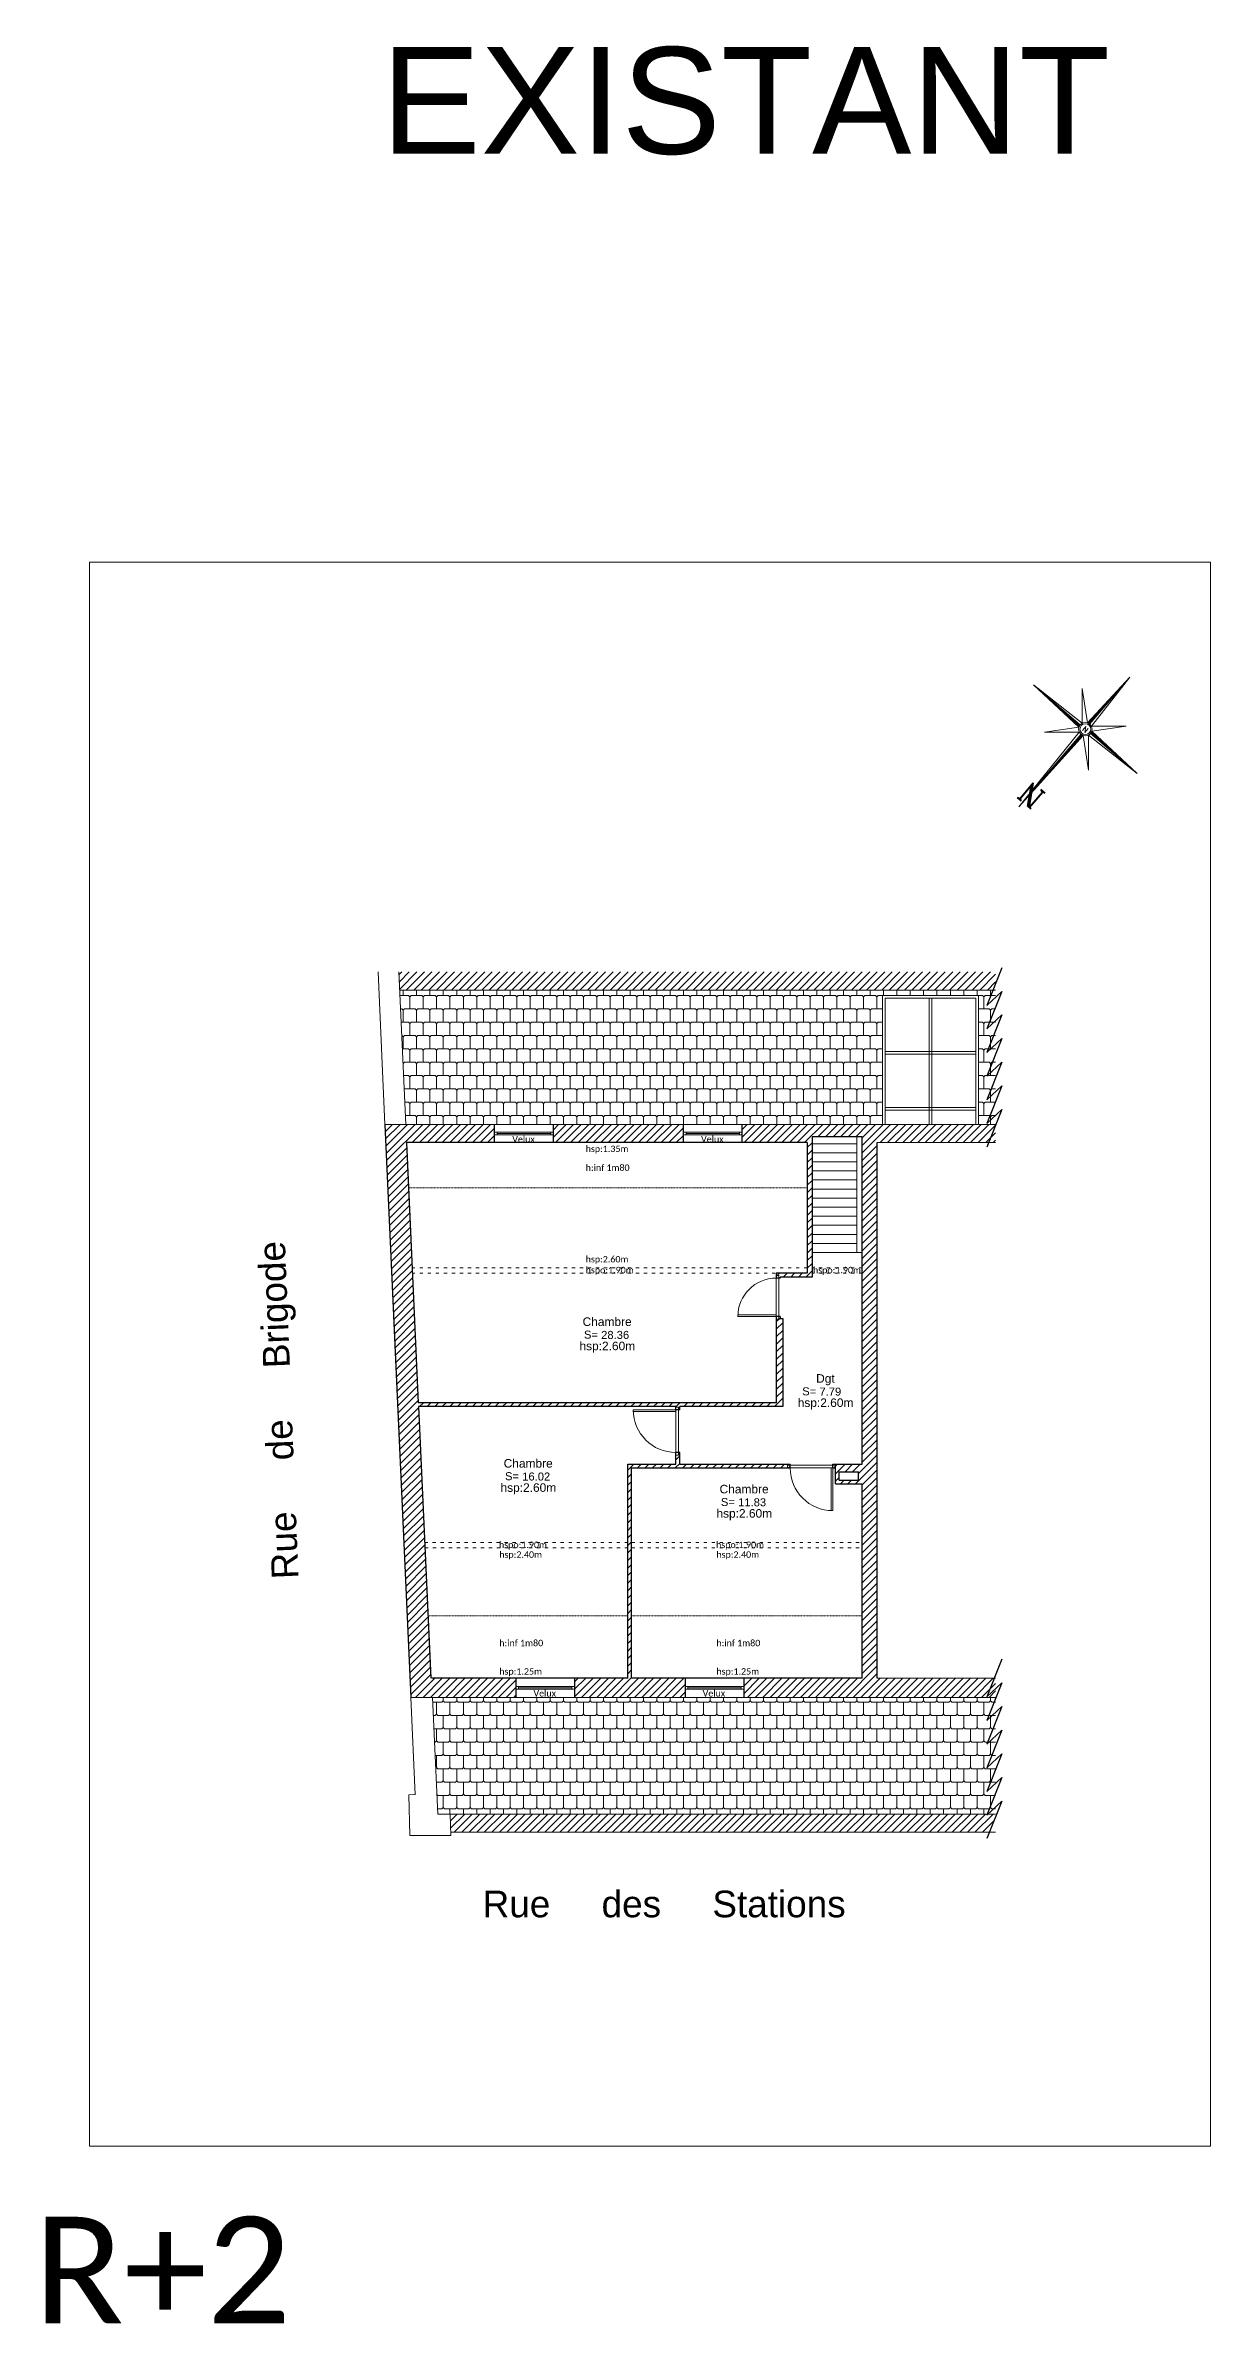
# Model space of a CAD drawing. Header units: millimetres. Extents: x -14819 to 43195, y -10328 to 20814.
# Drawn here: x -77 to 2106, y 12738 to 17008 of the extents above; entities that cross this region are included whole.
import ezdxf
from ezdxf.enums import TextEntityAlignment as Align

# ---------------------------------------------------------------- set-up
doc = ezdxf.new("R2010")
doc.units = ezdxf.units.MM
for name, pattern in [('ACAD_ISO03W100', [30, 12, -18]), ('Chemin', [0.5, 0.3, -0.2]), ('Cotation', [0.2, 0.1, -0.1])]:
    doc.linetypes.add(name, pattern=pattern)
doc.layers.add('10 - Hachures', color=7, linetype='Continuous', lineweight=18, true_color=0x646464)
for name, color, linetype, lineweight in [('59 - TxT', 120, 'Continuous', 0), ('_cadre100', 7, 'Continuous', 15), ('_cadre200', 7, 'Continuous', 15), ('_Texte', 7, 'Continuous', 15), ('Escalier', 8, 'Continuous', 18), ('Etiq_Affectation', 7, 'Continuous', 0), ('Etiq_Num_appart', 7, 'Continuous', 0), ('Etiq_Surface', 7, 'Continuous', 0), ('Etiq_Typologie', 7, 'Continuous', 0), ('Etiquette', 7, 'Continuous', 13), ('hauteur inf1.8m', 11, 'Continuous', 0), ('Menuiserie', 250, 'Continuous', 9), ('Menuiserie_cps', 7, 'Continuous', 15), ('MR_topo', 7, 'Continuous', 5), ('Mur_coupe', 7, 'Continuous', 25), ('Mur_projeté', 8, 'ACAD_ISO03W100', 18), ('Mur_vu', 8, 'Continuous', 18)]:
    doc.layers.add(name, color=color, linetype=linetype, lineweight=lineweight)
for name, color, linetype, lineweight, plot in [('Etiq_Adresse', 7, 'Continuous', 0, False), ('Etiq_Mesure_ou_non', 7, 'Continuous', 0, False), ('Menuiserie_seuil', 8, 'Continuous', 9, False)]:
    doc.layers.add(name, color=color, linetype=linetype, lineweight=lineweight, plot=plot)
doc.styles.add('Arial 1.0', font='arial.ttf', dxfattribs={"width": 0.99, "height": 0.2})
doc.styles.add('Legend', font='calibri.ttf')
doc.styles.add('ROMAND', font='romand', dxfattribs={"height": 6})
doc.styles.add('ROMANT', font='romant', dxfattribs={"width": 1.5, "oblique": 13.5, "height": 2})
doc.styles.get("Standard").update_dxf_attribs({"font": 'arial.ttf'})
pattern_1 = [(45, (-30368.971, 16202.612), (-7.0710678, 7.0710678), [])]

# ---------------------------------------------------------------- blocks, each defined once
blk = doc.blocks.new('*X1')
at = {"color": 0}
for p, q in [((5.658, 3.059), (5.659, 3.061)), ((5.659, 3.042), (5.676, 3.06)), ((5.66, 3.026), (5.693, 3.059)), ((5.661, 3.009), (5.71, 3.059)), ((5.669, 3), (5.727, 3.058)), ((5.687, 3), (5.744, 3.057)), ((5.705, 3), (5.761, 3.056)), ((5.722, 3), (5.778, 3.056)), ((5.74, 3), (5.795, 3.055)), ((5.758, 3), (5.812, 3.054)), ((5.775, 3), (5.829, 3.054)), ((5.793, 3), (5.846, 3.053)), ((5.811, 3), (5.863, 3.052)), ((5.828, 3), (5.88, 3.051)), ((5.846, 3), (5.897, 3.051)), ((5.864, 3), (5.914, 3.05)), ((5.881, 3), (5.931, 3.049)), ((5.899, 3), (5.948, 3.049)), ((5.917, 3), (5.965, 3.048)), ((5.934, 3), (5.982, 3.047)), ((5.952, 3), (5.999, 3.046)), ((5.97, 3), (6.016, 3.046)), ((5.988, 3), (6.033, 3.045)), ((6.005, 3), (6.049, 3.044)), ((6.023, 3), (6.066, 3.044)), ((6.041, 3), (6.083, 3.043)), ((6.058, 3), (6.1, 3.042)), ((6.076, 3), (6.117, 3.041)), ((6.094, 3), (6.134, 3.041)), ((6.111, 3), (6.151, 3.04)), ((6.129, 3), (6.168, 3.039)), ((6.147, 3), (6.185, 3.039)), ((6.164, 3), (6.202, 3.038)), ((6.182, 3), (6.219, 3.037)), ((6.2, 3), (6.236, 3.036)), ((6.217, 3), (6.253, 3.036)), ((6.235, 3), (6.27, 3.035)), ((6.253, 3), (6.287, 3.034)), ((6.27, 3), (6.304, 3.034)), ((6.288, 3), (6.321, 3.033)), ((6.306, 3), (6.338, 3.032)), ((6.323, 3), (6.355, 3.031)), ((6.341, 3), (6.372, 3.031)), ((6.359, 3), (6.389, 3.03)), ((6.376, 3), (6.406, 3.029)), ((6.394, 3), (6.423, 3.029)), ((6.412, 3), (6.44, 3.028)), ((6.429, 3), (6.457, 3.027)), ((6.447, 3), (6.474, 3.026)), ((6.465, 3), (6.491, 3.026)), ((6.483, 3), (6.507, 3.025)), ((6.5, 3), (6.524, 3.024)), ((6.518, 3), (6.541, 3.024)), ((6.536, 3), (6.558, 3.023)), ((6.553, 3), (6.575, 3.022)), ((6.571, 3), (6.592, 3.021)), ((6.589, 3), (6.609, 3.021)), ((6.606, 3), (6.626, 3.02)), ((6.624, 3), (6.643, 3.019)), ((6.642, 3), (6.66, 3.019)), ((6.659, 3), (6.677, 3.018)), ((6.677, 3), (6.694, 3.017)), ((6.695, 3), (6.711, 3.016)), ((6.712, 3), (6.728, 3.016)), ((6.73, 3), (6.745, 3.015)), ((6.748, 3), (6.762, 3.014)), ((6.765, 3), (6.779, 3.014)), ((6.783, 3), (6.796, 3.013)), ((6.801, 3), (6.813, 3.012)), ((6.818, 3), (6.83, 3.011)), ((6.836, 3), (6.847, 3.011)), ((6.854, 3), (6.864, 3.01)), ((6.871, 3), (6.881, 3.009)), ((6.889, 3), (6.898, 3.009)), ((6.907, 3), (6.915, 3.008)), ((6.924, 3), (6.932, 3.007)), ((6.942, 3), (6.949, 3.006)), ((6.96, 3), (6.965, 3.006)), ((6.977, 3), (6.982, 3.005)), ((6.995, 3), (6.999, 3.004)), ((7.013, 3), (7.016, 3.004)), ((7.031, 3), (7.033, 3.003)), ((7.048, 3), (7.05, 3.002)), ((7.066, 3), (7.067, 3.001)), ((7.084, 3), (7.084, 3.001))]:
    blk.add_line(p, q, dxfattribs=at)
blk = doc.blocks.new('*X2')
at = {"color": 0}
for p, q in [((5.5, 2.795), (5.555, 2.85)), ((5.5, 2.813), (5.536, 2.849)), ((5.5, 2.831), (5.516, 2.847)), ((5.5, 2.778), (5.561, 2.838)), ((5.5, 2.76), (5.56, 2.82)), ((5.5, 2.742), (5.559, 2.801)), ((5.5, 2.725), (5.558, 2.783)), ((5.5, 2.707), (5.558, 2.764)), ((5.5, 2.689), (5.557, 2.746)), ((5.5, 2.672), (5.556, 2.728)), ((5.5, 2.654), (5.555, 2.709)), ((5.5, 2.636), (5.554, 2.691)), ((5.5, 2.619), (5.554, 2.672)), ((5.5, 2.601), (5.553, 2.654)), ((5.5, 2.583), (5.552, 2.635)), ((5.5, 2.566), (5.551, 2.617)), ((5.5, 2.548), (5.551, 2.598)), ((5.5, 2.53), (5.55, 2.58)), ((5.5, 2.512), (5.549, 2.561)), ((5.5, 2.495), (5.548, 2.543)), ((5.5, 2.477), (5.547, 2.525)), ((5.5, 2.459), (5.547, 2.506)), ((5.5, 2.442), (5.546, 2.488)), ((5.5, 2.424), (5.545, 2.469)), ((5.5, 2.406), (5.544, 2.451)), ((5.5, 2.389), (5.544, 2.432)), ((5.5, 2.371), (5.543, 2.414)), ((5.5, 2.353), (5.542, 2.395)), ((5.5, 2.336), (5.541, 2.377)), ((5.5, 2.318), (5.54, 2.358)), ((5.5, 2.3), (5.54, 2.34)), ((5.5, 2.283), (5.539, 2.321)), ((5.5, 2.265), (5.538, 2.303)), ((5.5, 2.247), (5.537, 2.285)), ((5.5, 2.23), (5.537, 2.266)), ((5.5, 2.212), (5.536, 2.248)), ((5.5, 2.194), (5.535, 2.229)), ((5.5, 2.177), (5.534, 2.211)), ((5.5, 2.159), (5.533, 2.192)), ((5.5, 2.141), (5.533, 2.174)), ((5.5, 2.124), (5.532, 2.155)), ((5.5, 2.106), (5.531, 2.137)), ((5.5, 2.088), (5.53, 2.118)), ((5.5, 2.071), (5.53, 2.1)), ((5.5, 2.053), (5.529, 2.082)), ((5.5, 2.035), (5.528, 2.063)), ((5.5, 2.017), (5.527, 2.045)), ((5.5, 2), (5.526, 2.026)), ((5.5, 1.982), (5.526, 2.008)), ((5.5, 1.964), (5.525, 1.989)), ((5.5, 1.947), (5.524, 1.971)), ((5.5, 1.929), (5.523, 1.952)), ((5.5, 1.911), (5.523, 1.934)), ((5.5, 1.894), (5.522, 1.915)), ((5.5, 1.876), (5.521, 1.897)), ((5.5, 1.858), (5.52, 1.879)), ((5.5, 1.841), (5.519, 1.86)), ((5.5, 1.823), (5.519, 1.842)), ((5.5, 1.805), (5.518, 1.823)), ((5.5, 1.788), (5.517, 1.805)), ((5.5, 1.77), (5.516, 1.786)), ((5.5, 1.752), (5.516, 1.768)), ((5.5, 1.735), (5.515, 1.749)), ((5.5, 1.717), (5.514, 1.731)), ((5.5, 1.699), (5.513, 1.712)), ((5.5, 1.682), (5.512, 1.694)), ((5.5, 1.664), (5.512, 1.676)), ((5.5, 1.646), (5.511, 1.657)), ((5.5, 1.629), (5.51, 1.639)), ((5.5, 1.611), (5.509, 1.62)), ((5.5, 1.593), (5.509, 1.602)), ((5.5, 1.576), (5.508, 1.583)), ((5.5, 1.558), (5.507, 1.565)), ((5.5, 1.54), (5.506, 1.546)), ((5.5, 1.523), (5.505, 1.528)), ((5.5, 1.505), (5.505, 1.509)), ((5.5, 1.487), (5.504, 1.491)), ((5.5, 1.469), (5.503, 1.473)), ((5.5, 1.452), (5.502, 1.454)), ((5.5, 1.434), (5.502, 1.436)), ((5.5, 1.416), (5.501, 1.417))]:
    blk.add_line(p, q, dxfattribs=at)
blk = doc.blocks.new('*X3')
at = {"color": 0}
for p, q in [((3.901, 3), (3.902, 3)), ((3.918, 2.999), (3.919, 3)), ((3.935, 2.999), (3.937, 3)), ((3.952, 2.998), (3.955, 3)), ((3.969, 2.997), (3.972, 3)), ((3.986, 2.996), (3.99, 3)), ((4.003, 2.996), (4.008, 3)), ((4.02, 2.995), (4.025, 3)), ((4.037, 2.994), (4.043, 3)), ((4.054, 2.994), (4.061, 3)), ((4.071, 2.993), (4.078, 3)), ((4.088, 2.992), (4.096, 3)), ((4.105, 2.991), (4.114, 3)), ((4.122, 2.991), (4.131, 3)), ((4.139, 2.99), (4.149, 3)), ((4.156, 2.989), (4.167, 3)), ((4.173, 2.988), (4.184, 3)), ((4.19, 2.988), (4.202, 3)), ((4.207, 2.987), (4.22, 3)), ((4.224, 2.986), (4.237, 3)), ((4.241, 2.986), (4.255, 3)), ((4.258, 2.985), (4.273, 3)), ((4.275, 2.984), (4.29, 3)), ((4.292, 2.983), (4.308, 3)), ((4.309, 2.983), (4.326, 3)), ((4.326, 2.982), (4.344, 3)), ((4.343, 2.981), (4.361, 3)), ((4.359, 2.981), (4.379, 3)), ((4.376, 2.98), (4.397, 3)), ((4.393, 2.979), (4.414, 3)), ((4.41, 2.978), (4.432, 3)), ((4.427, 2.978), (4.45, 3)), ((4.444, 2.977), (4.467, 3)), ((4.461, 2.976), (4.485, 3)), ((4.478, 2.976), (4.503, 3)), ((4.495, 2.975), (4.52, 3)), ((4.512, 2.974), (4.538, 3)), ((4.529, 2.973), (4.556, 3)), ((4.546, 2.973), (4.573, 3)), ((4.563, 2.972), (4.591, 3)), ((4.58, 2.971), (4.609, 3)), ((4.597, 2.971), (4.626, 3)), ((4.614, 2.97), (4.644, 3)), ((4.631, 2.969), (4.662, 3)), ((4.648, 2.968), (4.679, 3)), ((4.665, 2.968), (4.697, 3)), ((4.682, 2.967), (4.715, 3)), ((4.699, 2.966), (4.732, 3)), ((4.716, 2.966), (4.75, 3)), ((4.733, 2.965), (4.768, 3)), ((4.75, 2.964), (4.785, 3)), ((4.767, 2.963), (4.803, 3)), ((4.784, 2.963), (4.821, 3)), ((4.801, 2.962), (4.838, 3)), ((4.817, 2.961), (4.856, 3)), ((4.834, 2.961), (4.874, 3)), ((4.851, 2.96), (4.892, 3)), ((4.868, 2.959), (4.909, 3)), ((4.885, 2.958), (4.927, 3)), ((4.902, 2.958), (4.945, 3)), ((4.919, 2.957), (4.962, 3)), ((4.936, 2.956), (4.98, 3)), ((4.953, 2.956), (4.998, 3)), ((4.97, 2.955), (5.015, 3)), ((4.987, 2.954), (5.033, 3)), ((5.004, 2.953), (5.051, 3)), ((5.021, 2.953), (5.068, 3)), ((5.038, 2.952), (5.086, 3)), ((5.055, 2.951), (5.104, 3)), ((5.072, 2.951), (5.121, 3)), ((5.089, 2.95), (5.139, 3)), ((5.106, 2.949), (5.157, 3)), ((5.123, 2.948), (5.174, 3)), ((5.14, 2.948), (5.192, 3)), ((5.157, 2.947), (5.21, 3)), ((5.174, 2.946), (5.227, 3)), ((5.191, 2.946), (5.245, 3)), ((5.208, 2.945), (5.263, 3)), ((5.225, 2.944), (5.28, 3)), ((5.242, 2.943), (5.298, 3)), ((5.259, 2.943), (5.316, 3)), ((5.275, 2.942), (5.333, 3)), ((5.292, 2.941), (5.343, 2.992)), ((5.309, 2.941), (5.344, 2.975)), ((5.326, 2.94), (5.345, 2.958)), ((5.343, 2.939), (5.346, 2.941))]:
    blk.add_line(p, q, dxfattribs=at)
blk = doc.blocks.new('*X4')
at = {"color": 0}
for p, q in [((5.498, 5.339), (5.5, 5.341)), ((5.499, 5.376), (5.5, 5.376)), ((5.499, 5.357), (5.5, 5.359)), ((5.5, 5.394), (5.5, 5.394)), ((5.484, 4.812), (5.5, 4.828)), ((5.484, 4.794), (5.5, 4.811)), ((5.485, 4.849), (5.5, 4.864)), ((5.485, 4.83), (5.5, 4.846)), ((5.486, 4.903), (5.5, 4.917)), ((5.486, 4.885), (5.5, 4.899)), ((5.486, 4.867), (5.5, 4.881)), ((5.487, 4.939), (5.5, 4.952)), ((5.487, 4.921), (5.5, 4.934)), ((5.488, 4.976), (5.5, 4.987)), ((5.488, 4.958), (5.5, 4.97)), ((5.489, 5.012), (5.5, 5.023)), ((5.489, 4.994), (5.5, 5.005)), ((5.49, 5.049), (5.5, 5.058)), ((5.49, 5.03), (5.5, 5.04)), ((5.491, 5.085), (5.5, 5.093)), ((5.491, 5.067), (5.5, 5.076)), ((5.492, 5.121), (5.5, 5.129)), ((5.492, 5.103), (5.5, 5.111)), ((5.493, 5.158), (5.5, 5.164)), ((5.493, 5.139), (5.5, 5.146)), ((5.494, 5.194), (5.5, 5.199)), ((5.494, 5.176), (5.5, 5.182)), ((5.495, 5.23), (5.5, 5.235)), ((5.495, 5.212), (5.5, 5.217)), ((5.496, 5.267), (5.5, 5.27)), ((5.496, 5.248), (5.5, 5.253)), ((5.497, 5.303), (5.5, 5.306)), ((5.497, 5.285), (5.5, 5.288)), ((5.498, 5.321), (5.5, 5.323)), ((5.469, 4.267), (5.5, 4.298)), ((5.469, 4.249), (5.5, 4.28)), ((5.47, 4.303), (5.5, 4.333)), ((5.47, 4.285), (5.5, 4.316)), ((5.471, 4.34), (5.5, 4.369)), ((5.471, 4.322), (5.5, 4.351)), ((5.472, 4.376), (5.5, 4.404)), ((5.472, 4.358), (5.5, 4.386)), ((5.473, 4.413), (5.5, 4.439)), ((5.473, 4.394), (5.5, 4.422)), ((5.474, 4.449), (5.5, 4.475)), ((5.474, 4.431), (5.5, 4.457)), ((5.475, 4.485), (5.5, 4.51)), ((5.475, 4.467), (5.5, 4.492)), ((5.476, 4.522), (5.5, 4.545)), ((5.476, 4.503), (5.5, 4.528)), ((5.477, 4.558), (5.5, 4.581)), ((5.477, 4.54), (5.5, 4.563)), ((5.478, 4.594), (5.5, 4.616)), ((5.478, 4.576), (5.5, 4.598)), ((5.479, 4.631), (5.5, 4.651)), ((5.479, 4.612), (5.5, 4.634)), ((5.48, 4.667), (5.5, 4.687)), ((5.48, 4.649), (5.5, 4.669)), ((5.481, 4.703), (5.5, 4.722)), ((5.481, 4.685), (5.5, 4.705)), ((5.482, 4.74), (5.5, 4.758)), ((5.482, 4.721), (5.5, 4.74)), ((5.483, 4.776), (5.5, 4.793)), ((5.483, 4.758), (5.5, 4.775)), ((5.454, 3.722), (5.5, 3.768)), ((5.454, 3.704), (5.5, 3.75)), ((5.455, 3.758), (5.5, 3.803)), ((5.455, 3.74), (5.5, 3.785)), ((5.456, 3.795), (5.5, 3.838)), ((5.456, 3.777), (5.5, 3.821)), ((5.457, 3.831), (5.5, 3.874)), ((5.457, 3.813), (5.5, 3.856)), ((5.458, 3.867), (5.5, 3.909)), ((5.458, 3.849), (5.5, 3.891)), ((5.459, 3.904), (5.5, 3.944)), ((5.459, 3.886), (5.5, 3.927)), ((5.46, 3.94), (5.5, 3.98)), ((5.46, 3.922), (5.5, 3.962)), ((5.461, 3.976), (5.5, 4.015)), ((5.461, 3.958), (5.5, 3.997)), ((5.462, 4.013), (5.5, 4.05)), ((5.462, 3.995), (5.5, 4.033)), ((5.463, 4.049), (5.5, 4.086)), ((5.463, 4.031), (5.5, 4.068)), ((5.464, 4.085), (5.5, 4.121)), ((5.464, 4.067), (5.5, 4.103)), ((5.465, 4.122), (5.5, 4.156)), ((5.465, 4.104), (5.5, 4.139)), ((5.466, 4.158), (5.5, 4.192)), ((5.466, 4.14), (5.5, 4.174)), ((5.467, 4.194), (5.5, 4.227)), ((5.467, 4.176), (5.5, 4.21)), ((5.468, 4.231), (5.5, 4.263)), ((5.468, 4.213), (5.5, 4.245)), ((5.439, 3.159), (5.5, 3.22)), ((5.44, 3.195), (5.5, 3.255)), ((5.44, 3.177), (5.5, 3.237)), ((5.441, 3.231), (5.5, 3.29)), ((5.441, 3.213), (5.5, 3.273)), ((5.442, 3.268), (5.5, 3.326)), ((5.442, 3.25), (5.5, 3.308)), ((5.443, 3.304), (5.5, 3.361)), ((5.443, 3.286), (5.5, 3.343)), ((5.444, 3.34), (5.5, 3.396)), ((5.444, 3.322), (5.5, 3.379)), ((5.445, 3.377), (5.5, 3.432)), ((5.445, 3.359), (5.5, 3.414)), ((5.446, 3.413), (5.5, 3.467)), ((5.446, 3.395), (5.5, 3.449)), ((5.447, 3.468), (5.5, 3.52)), ((5.447, 3.449), (5.5, 3.502)), ((5.447, 3.431), (5.5, 3.485)), ((5.448, 3.504), (5.5, 3.555)), ((5.448, 3.486), (5.5, 3.538)), ((5.449, 3.54), (5.5, 3.591)), ((5.449, 3.522), (5.5, 3.573)), ((5.45, 3.577), (5.5, 3.626)), ((5.45, 3.558), (5.5, 3.608)), ((5.451, 3.613), (5.5, 3.662)), ((5.451, 3.595), (5.5, 3.644)), ((5.452, 3.649), (5.5, 3.697)), ((5.452, 3.631), (5.5, 3.679)), ((5.453, 3.686), (5.5, 3.732)), ((5.453, 3.667), (5.5, 3.715)), ((5.458, 3.16), (5.5, 3.202)), ((5.476, 3.16), (5.5, 3.184)), ((5.494, 3.16), (5.5, 3.167))]:
    blk.add_line(p, q, dxfattribs=at)
blk = doc.blocks.new('ROSEVENT')
for p, q in [((-0.078, 0.142), (-0.017, 2.394)), ((-0.017, 0.154), (-0.017, 2.394)), ((-0.017, 2.394), (0.044, 0.142)), ((-0.696, 0.673), (-0.078, 0.142)), ((-0.165, 0.056), (-0.696, 0.673)), ((0.044, 0.142), (0.662, 0.673)), ((0.662, 0.673), (0.131, 0.056)), ((-1.617, -0.006), (-0.165, 0.056)), ((-0.077, 0.155), (-0.014, 0.155)), ((0.131, 0.056), (1.583, -0.006)), ((0.144, -0.003), (0.141, 0.057)), ((-0.177, -0.006), (-1.617, -0.006)), ((-0.165, -0.067), (-1.617, -0.006)), ((-0.696, -0.684), (-0.165, -0.067)), ((-0.078, -0.153), (-0.696, -0.684)), ((-0.175, -0.003), (-0.171, -0.066)), ((-0.017, -1.606), (-0.078, -0.153)), ((0.044, -0.153), (-0.017, -1.606)), ((-0.017, -0.16), (0.049, -0.154)), ((-0.017, -0.166), (-0.017, -1.606)), ((0.662, -0.684), (0.044, -0.153)), ((1.583, -0.006), (0.131, -0.067)), ((0.131, -0.067), (0.662, -0.684)), ((0.143, -0.006), (1.583, -0.006))]:
    blk.add_line(p, q)
for radius in [0.159, 0.127]:
    blk.add_circle((-0.017, -0.006), radius)
for name in ['*X4', '*X1', '*X3', '*X2']:
    blk.add_blockref(name, (-5.517, -3.006))
for height, style, p in [(0.5, 'ROMANT', (-0.317, 1.744)), (0.122, 'ROMAND', (-0.08, -0.061))]:
    blk.add_text('N', height=height, dxfattribs=dict(style=style)).set_placement(p)
blk = doc.blocks.new('FLNORD')
at = {"xscale": 4, "yscale": 4, "zscale": 4, "rotation": 359.9999991217657}
blk.add_blockref('ROSEVENT', (-0.93, -0.17), dxfattribs=at)
blk = doc.blocks.new('Etiquette_Copro')
at = {"layer": 'Etiq_Adresse'}
blk.add_attdef('ADRESSE', text='', height=0.16, rotation=0.0292, dxfattribs=at).set_placement((0.047, -0.725), align=Align.CENTER)
at = {"layer": 'Etiq_Affectation'}
blk.add_attdef('AFFECTATION', text='', height=0.16, rotation=0.0292, dxfattribs=at).set_placement((0.044, -0.07), align=Align.CENTER)
at = {"layer": 'Etiq_Mesure_ou_non'}
blk.add_attdef('MESURE', text='', height=0.16, rotation=0.0292, dxfattribs=at).set_placement((0.043, 0.616), align=Align.CENTER)
at = {"layer": 'Etiq_Num_appart'}
blk.add_attdef('NUMERO_APPARTEMENT', text='', height=0.16, rotation=0.0292, dxfattribs=at).set_placement((0.047, -0.525), align=Align.CENTER)
at = {"layer": 'Etiq_Surface'}
blk.add_text('S=', height=0.15, rotation=0.0292, dxfattribs=at).set_placement((-0.391, -0.307))
blk.add_attdef('SURFACE', text='', height=0.15, rotation=0.0292, dxfattribs=at).set_placement((-0.068, -0.358), align=Align.BOTTOM_LEFT)
at = {"layer": 'Etiq_Typologie'}
blk.add_attdef('TYPOLOGIE', text='', height=0.16, rotation=0.0292, dxfattribs=at).set_placement((0.047, -0.925), align=Align.CENTER)
blk = doc.blocks.new('Fenetre_110')
blk.add_lwpolyline([(0.05, 0.05), (0.05, 0), (0, 0), (0, 0.05), (1.1, 0.05), (1.1, 0), (1.05, 0), (1.05, 0.05), (1.05, 0.025), (0.05, 0.025), (0.05, 0), (1.05, 0)])
blk = doc.blocks.new('Porte_Simple_Droite_80')
at = {"layer": 'Menuiserie_cps', "color": 1, "lineweight": 9}
for points in [[(0, 0), (0, 0.8)], [(0.03, 0.8), (0.03, 0), (0, 0)]]:
    blk.add_lwpolyline(points, dxfattribs=at)
at = {"layer": 'Menuiserie_cps', "lineweight": 9}
blk.add_arc((0, 0), 0.8, 0, 90, dxfattribs=at)
at = {"layer": 'Menuiserie_seuil'}
blk.add_lwpolyline([(-0.05, 0), (0.85, 0), (0.85, -0.05), (-0.05, -0.05)], close=True, dxfattribs=at)
blk = doc.blocks.new('Porte_Simple_Droite_72')
at = {"layer": 'Menuiserie_cps', "color": 1, "lineweight": 9}
for points in [[(0, 0), (0, 0.72)], [(0.03, 0.72), (0.03, 0), (0, 0)]]:
    blk.add_lwpolyline(points, dxfattribs=at)
at = {"layer": 'Menuiserie_cps', "lineweight": 9}
blk.add_arc((0, 0), 0.72, 0, 90, dxfattribs=at)
at = {"layer": 'Menuiserie_seuil'}
blk.add_lwpolyline([(-0.05, 0), (0.77, 0), (0.77, -0.05), (-0.05, -0.05)], close=True, dxfattribs=at)

msp = doc.modelspace()

# ---------------------------------------------------------------- hatches: boundary and pattern name
at = {"layer": '10 - Hachures'}
h = msp.add_hatch(dxfattribs=at)
h.set_pattern_fill('_USER', color=256, scale=10, angle=45, pattern_type=0)
h.set_pattern_definition(pattern_1)
h.paths.add_polyline_path([(1703.44, 15271.68), (585.3, 15271.68), (586.83, 15237.68), (1698.31, 15237.68), (1703.44, 15250.59)])
h = msp.add_hatch(dxfattribs=at)
h.set_pattern_fill('G_TUILE_3', color=256, scale=50, angle=180)
h.set_pattern_definition([(180, (-30383.97, 16202.612), (-12.5, -25), [20, -5, 20, -5]), (270, (-30381.471, 16200.112), (12.5, -25), [22.5, -27.5]), (225, (-30378.971, 16202.6115), (-12.5, -25), [3.535534, -67.175144]), (315, (-30383.971, 16202.6115), (12.5, -25), [3.535534, -67.175144])])
h.paths.add_polyline_path([(1491.44, 15227.68), (1671.44, 15227.68), (1671.44, 14985.68), (1703.44, 14985.68), (1703.44, 15237.68), (586.83, 15237.68), (598.16, 14985.76), (1491.44, 14985.68)])
h = msp.add_hatch(dxfattribs=at)
h.set_pattern_fill('_USER', color=256, scale=10, angle=45, pattern_type=0)
h.set_pattern_definition(pattern_1)
h.paths.add_polyline_path([(1410.44, 14334.68), (1446.44, 14334.68), (1446.44, 14318.68), (1410.44, 14318.68)], flags=16)
h.paths.add_polyline_path([(1118.44, 14985.68), (874.69, 14985.68), (874.69, 14951.68), (1118.44, 14951.68)], flags=0)
h.paths.add_polyline_path([(1121.44, 13947.68), (1021.44, 13947.68), (1021.44, 14341.68), (1318.44, 14341.68), (1318.44, 14348.68), (1111.44, 14348.68), (1111.44, 14370.68), (1104.44, 14370.68), (1104.44, 14348.68), (1014.44, 14348.68), (1014.44, 13947.68), (914.44, 13947.68), (914.44, 13911.68), (1121.44, 13911.68)], flags=0)
h.paths.add_polyline_path([(1228.44, 14985.68), (764.69, 14985.68), (764.69, 14951.68), (599.69, 14951.68), (621.63, 14463.68), (1292.44, 14463.68), (1292.44, 14625.68), (1299.44, 14625.68), (1299.44, 14621.68), (1304.44, 14621.68), (1304.44, 14456.68), (1111.44, 14456.68), (1111.44, 14450.68), (1104.44, 14450.68), (1104.44, 14456.68), (621.95, 14456.68), (644.84, 13947.68), (804.44, 13947.68), (804.44, 13911.68), (648.46, 13911.68), (658.31, 13692.68), (1453.44, 13692.68), (1453.44, 13911.68), (1231.44, 13911.68), (1231.44, 13947.68), (1453.44, 13947.68), (1453.44, 14311.68), (1403.44, 14311.68), (1403.44, 14341.68), (1398.44, 14341.68), (1398.44, 14348.68), (1453.44, 14348.68), (1453.44, 14962.68), (1359.44, 14962.68), (1359.44, 14699.68), (1299.44, 14699.68), (1299.44, 14697.68), (1292.44, 14697.68), (1292.44, 14706.68), (1350.44, 14706.68), (1350.44, 14951.68), (1228.44, 14951.68)])
h.paths.add_polyline_path([(1453.44, 13911.68), (1481.44, 13911.68), (1481.44, 14985.68), (559.13, 14985.68), (607.42, 13911.68), (648.46, 13911.68), (658.31, 13692.68), (1453.44, 13692.68)])
h = msp.add_hatch(dxfattribs=at)
h.set_pattern_fill('_USER', color=256, scale=10, angle=45, pattern_type=0)
h.set_pattern_definition(pattern_1)
h.paths.add_polyline_path([(1118.44, 14985.68), (874.69, 14985.68), (874.69, 14951.68), (1118.44, 14951.68)])
h = msp.add_hatch(dxfattribs=at)
h.set_pattern_fill('_USER', color=256, scale=10, angle=45, pattern_type=0)
h.set_pattern_definition(pattern_1)
h.paths.add_polyline_path([(1703.44, 14985.68), (1481.44, 14985.68), (1481.44, 14951.68), (1703.44, 14951.68)])
h = msp.add_hatch(dxfattribs=at)
h.set_pattern_fill('_USER', color=256, scale=10, angle=45, pattern_type=0)
h.set_pattern_definition(pattern_1)
h.paths.add_polyline_path([(1121.44, 13947.68), (1021.44, 13947.68), (1021.44, 14341.68), (1318.44, 14341.68), (1318.44, 14348.68), (1111.44, 14348.68), (1111.44, 14370.68), (1104.44, 14370.68), (1104.44, 14348.68), (1014.44, 14348.68), (1014.44, 13947.68), (914.44, 13947.68), (914.44, 13911.68), (1121.44, 13911.68)])
h = msp.add_hatch(dxfattribs=at)
h.set_pattern_fill('_USER', color=256, scale=10, angle=45, pattern_type=0)
h.set_pattern_definition(pattern_1)
h.paths.add_polyline_path([(1703.44, 13947.68), (1481.44, 13947.68), (1481.44, 13911.68), (1703.44, 13911.68)])
h = msp.add_hatch(dxfattribs=at)
h.set_pattern_fill('G_TUILE_3', color=256, scale=50)
h.set_pattern_definition([(0, (-30353.97, 16202.612), (12.5, 25), [20, -5, 20, -5]), (90, (-30356.471, 16205.112), (-12.5, 25), [22.5, -27.5]), (45, (-30358.971, 16202.6115), (12.5, 25), [3.535534, -67.175144]), (135, (-30353.971, 16202.6115), (-12.5, 25), [3.535534, -67.175144])])
h.paths.add_polyline_path([(656.57, 13731.23), (658.31, 13692.68), (681.35, 13692.68), (1703.44, 13692.68), (1703.44, 13911.68), (648.46, 13911.68)])
h = msp.add_hatch(dxfattribs=at)
h.set_pattern_fill('_USER', color=256, scale=10, angle=45, pattern_type=0)
h.set_pattern_definition(pattern_1)
h.paths.add_polyline_path([(1703.44, 13688.32), (1703.44, 13692.68), (1688.64, 13692.68), (1686.92, 13691.08), (1687.56, 13692.68), (681.35, 13692.68), (682.36, 13658.68), (1691.65, 13658.68)])

# ---------------------------------------------------------------- linework, layer by layer
at = {"layer": '_cadre100', "flags": 128}
msp.add_lwpolyline([(5.87, 13069.92), (2105.87, 13069.92), (2105.87, 16039.92), (5.87, 16039.92)], close=True, dxfattribs=at)
at = {"layer": 'Escalier', "flags": 128}
for points in [[(1359.44, 14949.68), (1443.44, 14949.68)], [(1359.44, 14932.68), (1443.44, 14932.68)], [(1359.44, 14915.68), (1443.44, 14915.68)], [(1359.44, 14898.68), (1443.44, 14898.68)], [(1359.44, 14881.68), (1443.44, 14881.68)], [(1359.44, 14864.68), (1443.44, 14864.68)], [(1359.44, 14847.68), (1443.44, 14847.68)], [(1359.44, 14830.68), (1443.44, 14830.68)], [(1359.44, 14813.68), (1443.44, 14813.68)], [(1359.44, 14796.68), (1443.44, 14796.68)], [(1359.44, 14779.68), (1443.44, 14779.68)], [(1359.44, 14762.68), (1443.44, 14762.68)], [(1359.44, 14745.68), (1443.44, 14745.68)]]:
    msp.add_lwpolyline(points, dxfattribs=at)
msp.add_lwpolyline([(1401.44, 14949.68, 0, 0, 0), (1401.44, 14762.68, 20, 0, 0), (1401.44, 14745.68, 0, 0, 0)], format="xyseb", dxfattribs=at)
at = {"layer": 'hauteur inf1.8m', "linetype": 'Cotation', "ltscale": 4, "flags": 128}
for points in [[(603.49, 14867.08), (1350.44, 14867.08)], [(639.59, 14064.38), (1014.44, 14064.38)], [(1021.44, 14064.38), (1453.44, 14064.38)]]:
    msp.add_lwpolyline(points, dxfattribs=at)
at = {"layer": 'Menuiserie'}
for p, q in [((1496.44, 14985.68), (1496.44, 15222.68)), ((1496.44, 15222.68), (1666.44, 15222.68)), ((1666.44, 15222.68), (1666.44, 14985.68)), ((1496.44, 15122.68), (1666.44, 15122.68)), ((1496.44, 15117.68), (1666.44, 15117.68)), ((1496.44, 15017.68), (1666.44, 15017.68)), ((1496.44, 15012.68), (1666.44, 15012.68))]:
    msp.add_line(p, q, dxfattribs=at)
at = {"layer": 'Menuiserie', "flags": 128}
for points in [[(1491.44, 14985.68), (1491.44, 15227.68), (1671.44, 15227.68), (1671.44, 14985.68)], [(1578.94, 15222.68), (1578.94, 14985.68)], [(1583.94, 15222.68), (1583.94, 14985.68)]]:
    msp.add_lwpolyline(points, dxfattribs=at)
at = {"layer": 'Mur_coupe'}
for p, q in [((1350.44, 14951.68), (599.69, 14951.68)), ((1453.44, 14962.68), (1359.44, 14962.68)), ((1350.44, 14706.68), (1292.44, 14706.68)), ((1292.44, 14706.68), (1292.44, 14697.68)), ((1299.44, 14697.68), (1292.44, 14697.68)), ((1359.44, 14699.68), (1299.44, 14699.68)), ((1299.44, 14699.68), (1299.44, 14697.68)), ((1299.44, 14625.68), (1292.44, 14625.68)), ((1292.44, 14625.68), (1292.44, 14463.68)), ((1299.44, 14625.68), (1299.44, 14621.68)), ((1299.44, 14621.68), (1304.44, 14621.68)), ((1304.44, 14621.68), (1304.44, 14456.68)), ((1292.44, 14463.68), (621.63, 14463.68)), ((1104.44, 14456.68), (621.95, 14456.68)), ((1304.44, 14456.68), (1111.44, 14456.68)), ((1014.44, 13947.68), (646.84, 13947.68)), ((1453.44, 13947.68), (1021.44, 13947.68))]:
    msp.add_line(p, q, dxfattribs=at)
at = {"layer": 'Mur_coupe', "flags": 128}
for points in [[(1714.96, 15279.56), (1686.92, 15209.06), (1714.96, 15235.27)], [(1714.96, 15235.27), (1686.92, 15164.77), (1714.96, 15190.98)], [(1714.96, 15190.98), (1686.92, 15120.48), (1714.96, 15146.69)], [(1714.96, 15146.69), (1686.92, 15076.19), (1714.96, 15102.4)], [(1714.96, 15102.4), (1686.92, 15031.9), (1714.96, 15058.11)], [(1714.96, 15058.11), (1686.92, 14987.61), (1714.96, 15013.82)], [(1714.96, 15013.82), (1686.92, 14943.32)], [(764.69, 14951.68), (764.69, 14985.68)], [(874.69, 14951.68), (874.69, 14985.68)], [(1118.44, 14951.68), (1118.44, 14985.68)], [(1228.44, 14951.68), (1228.44, 14985.68)], [(1350.44, 14951.68), (1350.44, 14706.68)], [(1359.44, 14962.68), (1359.44, 14699.68)], [(1453.44, 14348.68), (1453.44, 14962.68)], [(1481.44, 13947.68), (1481.44, 14951.68)], [(1104.44, 14450.68), (1104.44, 14456.68)], [(1111.44, 14450.68), (1104.44, 14450.68)], [(1111.44, 14450.68), (1111.44, 14456.68)], [(1104.44, 14348.68), (1104.44, 14370.68)], [(1111.44, 14370.68), (1104.44, 14370.68)], [(1111.44, 14348.68), (1111.44, 14370.68)], [(1014.44, 13947.68), (1014.44, 14348.68)], [(1014.44, 14348.68), (1104.44, 14348.68)], [(1021.44, 13947.68), (1021.44, 14341.68)], [(1021.44, 14341.68), (1318.44, 14341.68)], [(1111.44, 14348.68), (1318.44, 14348.68)], [(1318.44, 14341.68), (1318.44, 14348.68)], [(1398.44, 14341.68), (1398.44, 14348.68)], [(1398.44, 14348.68), (1453.44, 14348.68)], [(1398.44, 14341.68), (1403.44, 14341.68)], [(1403.44, 14311.68), (1403.44, 14341.68)], [(1403.44, 14311.68), (1453.44, 14311.68)], [(1410.44, 14318.68), (1410.44, 14334.68)], [(1410.44, 14334.68), (1446.44, 14334.68)], [(1410.44, 14318.68), (1446.44, 14318.68)], [(1446.44, 14318.68), (1446.44, 14334.68)], [(1453.44, 13947.68), (1453.44, 14311.68)], [(1714.96, 13983.03), (1686.92, 13912.53), (1714.96, 13938.74)], [(804.44, 13947.68), (804.44, 13911.68)], [(914.44, 13947.68), (914.44, 13911.68)], [(1121.44, 13947.68), (1121.44, 13911.68)], [(1231.44, 13947.68), (1231.44, 13911.68)], [(1714.96, 13938.74), (1686.92, 13868.24), (1714.96, 13894.45)], [(1714.96, 13894.45), (1686.92, 13823.95), (1714.96, 13850.16)], [(1714.96, 13850.16), (1686.92, 13779.66), (1714.96, 13805.87)], [(1714.96, 13805.87), (1686.92, 13735.37), (1714.96, 13761.58)], [(1714.96, 13761.58), (1686.92, 13691.08), (1714.96, 13717.29)], [(1714.96, 13717.29), (1686.92, 13646.79)]]:
    msp.add_lwpolyline(points, dxfattribs=at)
at = {"layer": 'Mur_coupe', "elevation": -195, "flags": 128}
for points in [[(559.13, 14985.78), (607.42, 13911.68)], [(599.69, 14951.68), (621.63, 14463.68)], [(621.95, 14456.68), (644.84, 13947.59)]]:
    msp.add_lwpolyline(points, dxfattribs=at)
at = {"layer": 'Mur_projeté', "ltscale": 0.5}
for p, q in [((1350.44, 14716.68), (610.71, 14716.68)), ((1350.44, 14706.68), (610.71, 14706.68)), ((1453.44, 14716.68), (1359.44, 14716.68)), ((1453.44, 14706.68), (1359.44, 14706.68))]:
    msp.add_line(p, q, dxfattribs=at)
at = {"layer": 'Mur_projeté', "ltscale": 0.5, "flags": 128}
for points in [[(633.41, 14201.68), (1014.44, 14201.68)], [(633.86, 14191.68), (1014.44, 14191.68)], [(1021.44, 14201.68), (1453.44, 14201.68)], [(1021.44, 14191.68), (1453.44, 14191.68)]]:
    msp.add_lwpolyline(points, dxfattribs=at)
at = {"layer": 'Mur_vu'}
for p, q in [((764.69, 14985.68), (559.13, 14985.78, -195)), ((1118.44, 14985.68), (874.69, 14985.68)), ((1703.44, 14985.68), (1228.44, 14985.68)), ((1703.44, 13947.68), (1481.44, 13947.68)), ((804.44, 13911.68), (607.42, 13911.68)), ((1121.44, 13911.68), (914.44, 13911.68)), ((1703.44, 13911.68), (1231.44, 13911.68))]:
    msp.add_line(p, q, dxfattribs=at)
at = {"layer": 'Mur_vu', "elevation": -195, "flags": 128}
for points in [[(546.27, 15271.68), (559.13, 14985.78)], [(585.3, 15271.68), (598.16, 14985.68)], [(607.42, 13911.68), (615.63, 13729.08)], [(648.46, 13911.68), (658.31, 13692.68)]]:
    msp.add_lwpolyline(points, dxfattribs=at)
at = {"layer": 'Mur_vu', "flags": 128}
for points in [[(586.83, 15237.68), (1703.44, 15237.68)], [(764.69, 14985.68), (874.69, 14985.68)], [(1118.44, 14985.68), (1228.44, 14985.68)], [(1443.44, 14745.68), (1443.44, 14962.68)], [(1481.44, 14951.68), (1703.44, 14951.68)], [(1443.44, 14745.68), (1453.44, 14745.68)], [(804.44, 13911.68), (914.44, 13911.68)], [(1231.44, 13911.68), (1121.44, 13911.68)], [(682.36, 13658.68), (682.55, 13652.55), (605.91, 13652.55), (603.63, 13728.72), (615.62, 13729.29)], [(658.31, 13692.68), (1703.44, 13692.68)], [(682.55, 13652.55), (681.35, 13692.68)], [(682.36, 13658.68), (1703.44, 13658.68)]]:
    msp.add_lwpolyline(points, dxfattribs=at)

# ---------------------------------------------------------------- block references
at = {"layer": '_cadre200', "xscale": 20.00000000000001, "yscale": 20.00000000000001, "zscale": 499.9999999999999, "rotation": 139.4348280760574}
msp.add_blockref('FLNORD', (1853.92, 15736.87), dxfattribs=at)
at = {"layer": 'Etiquette'}
ref = msp.add_blockref('Etiquette_Copro', (971.13, 14614.95), dxfattribs=dict(at, xscale=100, yscale=100, zscale=100))
ref.add_attrib('AFFECTATION', 'Chambre', dxfattribs={"layer": 'Etiq_Affectation', "height": 16, "rotation": 0.02922}).set_placement((975.49, 14607.91), align=Align.CENTER)
ref.add_attrib('SURFACE', '28.36', dxfattribs={"layer": 'Etiq_Surface', "height": 15, "rotation": 0.02922}).set_placement((964.3, 14579.16), align=Align.BOTTOM_LEFT)
ref.add_attrib('NUMERO_APPARTEMENT', 'hsp:2.60m', dxfattribs={"layer": 'Etiq_Num_appart', "height": 16, "rotation": 0.02922}).set_placement((975.79, 14562.44), align=Align.CENTER)
ref = msp.add_blockref('Etiquette_Copro', (1380.09, 14508.62), dxfattribs=dict(at, xscale=100, yscale=100, zscale=100))
ref.add_attrib('AFFECTATION', 'Dgt', dxfattribs={"layer": 'Etiq_Affectation', "height": 16, "rotation": 0.02922}).set_placement((1384.45, 14501.58), align=Align.CENTER)
ref.add_attrib('SURFACE', '7.79', dxfattribs={"layer": 'Etiq_Surface', "height": 15, "rotation": 0.02922}).set_placement((1373.26, 14472.83), align=Align.BOTTOM_LEFT)
ref.add_attrib('NUMERO_APPARTEMENT', 'hsp:2.60m', dxfattribs={"layer": 'Etiq_Num_appart', "height": 16, "rotation": 0.02922}).set_placement((1384.75, 14456.11), align=Align.CENTER)
ref = msp.add_blockref('Etiquette_Copro', (823.2, 14349.47), dxfattribs=dict(at, xscale=100, yscale=100, zscale=100))
ref.add_attrib('AFFECTATION', 'Chambre', dxfattribs={"layer": 'Etiq_Affectation', "height": 16, "rotation": 0.02922}).set_placement((827.56, 14342.43), align=Align.CENTER)
ref.add_attrib('SURFACE', '16.02', dxfattribs={"layer": 'Etiq_Surface', "height": 15, "rotation": 0.02922}).set_placement((816.37, 14313.68), align=Align.BOTTOM_LEFT)
ref.add_attrib('NUMERO_APPARTEMENT', 'hsp:2.60m', dxfattribs={"layer": 'Etiq_Num_appart', "height": 16, "rotation": 0.02922}).set_placement((827.86, 14296.96), align=Align.CENTER)
ref = msp.add_blockref('Etiquette_Copro', (1227.77, 14301.13), dxfattribs=dict(at, xscale=100, yscale=100, zscale=100))
ref.add_attrib('AFFECTATION', 'Chambre', dxfattribs={"layer": 'Etiq_Affectation', "height": 16, "rotation": 0.02922}).set_placement((1232.13, 14294.09), align=Align.CENTER)
ref.add_attrib('SURFACE', '11.83', dxfattribs={"layer": 'Etiq_Surface', "height": 15, "rotation": 0.02922}).set_placement((1220.94, 14265.34), align=Align.BOTTOM_LEFT)
ref.add_attrib('NUMERO_APPARTEMENT', 'hsp:2.60m', dxfattribs={"layer": 'Etiq_Num_appart', "height": 16, "rotation": 0.02922}).set_placement((1232.43, 14248.62), align=Align.CENTER)
at = {"layer": 'Menuiserie', "yscale": 100, "zscale": 100}
for p, xscale in [((764.69, 14966.18), 100), ((1118.44, 14966.18), 100), ((804.44, 13927.18), 100), ((1231.44, 13927.18), -100)]:
    msp.add_blockref('Fenetre_110', p, dxfattribs=dict(at, xscale=xscale))
for name, p, xscale, rotation in [('Porte_Simple_Droite_72', (1292.44, 14625.68), 100, 90), ('Porte_Simple_Droite_80', (1104.44, 14450.68), -100, 90), ('Porte_Simple_Droite_80', (1398.44, 14341.68), 100, 180)]:
    msp.add_blockref(name, p, dxfattribs=dict(at, xscale=xscale, rotation=rotation))

# ---------------------------------------------------------------- texts
at = {"layer": '59 - TxT', "insert": (765.06, 17005.49), "char_height": 200, "attachment_point": 1}
msp.add_mtext_dynamic_manual_height_columns('\\pxqc;EXISTANT', width=940.067, gutter_width=1, heights=[0], dxfattribs=at)
at = {"layer": '_cadre100', "style": 'Legend'}
msp.add_text('R+2', height=200, dxfattribs=at).set_placement((-99.09, 12737.85))
at = {"layer": '_Texte', "linetype": 'Chemin', "ltscale": 0.1, "style": 'Legend'}
for s, p in [('Velux', (797.71, 14952.23)), ('Velux', (1151.46, 14952.23)), ('hsp:1.35m', (935.32, 14934.02)), ('hsp:2.60m', (935.32, 14727.08)), ('hspo:1.90m', (935.32, 14706.74)), ('hspo:1.90m', (1361.19, 14706.74)), ('hspo:1.90m', (772.84, 14191.74)), ('hsp:2.40m', (773.4, 14173.32)), ('hspo:1.90m', (1179.64, 14191.74)), ('hsp:2.40m', (1180.2, 14173.32)), ('hsp:1.25m', (773.4, 13954.26)), ('hsp:1.25m', (1180.2, 13954.26)), ('Velux', (837.46, 13913.23)), ('Velux', (1154.46, 13913.23))]:
    msp.add_text(s, height=12, dxfattribs=at).set_placement(p)
at = {"layer": 'hauteur inf1.8m', "linetype": 'Chemin', "ltscale": 0.1, "style": 'Legend'}
for p in [(935.32, 14898.68), (773.4, 14007.51), (1180.2, 14007.51)]:
    msp.add_text('h:inf 1m80', height=12, rotation=360, dxfattribs=at).set_placement(p)
at = {"layer": 'MR_topo', "char_height": 50, "attachment_point": 1, "style": 'Arial 1.0'}
for s, insert, rotation in [('Rue     de     Brigode', (347.32, 14132.24, 2291.54), 92.32235), ('Rue     des     Stations', (742.19, 13549.28), 360)]:
    msp.add_mtext_dynamic_manual_height_columns(s, width=1566.6005, gutter_width=19369.12, heights=[0], dxfattribs=dict(at, insert=insert, rotation=rotation))

doc.saveas('drawing.dxf')
